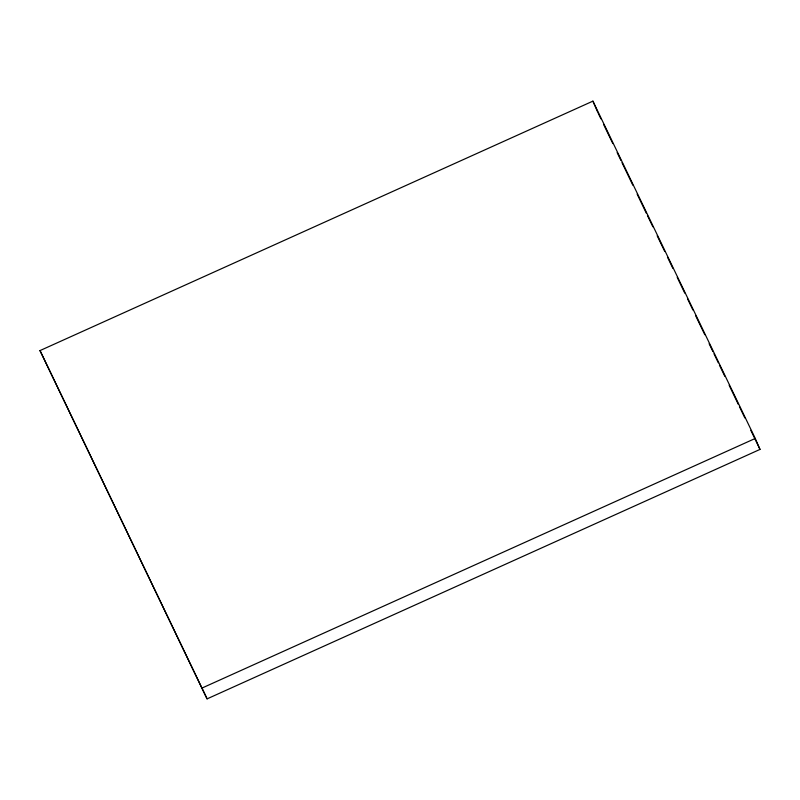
<?xml version="1.0" encoding="UTF-8"?>
<svg xmlns="http://www.w3.org/2000/svg" width="800" height="800" viewBox="0 0 800 800"><rect width="100%" height="100%" fill="white"/><g stroke="black" fill="none" stroke-linecap="round" stroke-linejoin="round"><path stroke-width="1.2" d="M40 350.59L592.91 101.13L755.26 438.45L760 449.41L207.09 698.87L40 350.59L207.09 698.87M202.34 687.91L755.26 438.45M598.2 113.21L600.91 118.84M603.61 124.46L612.81 143.57M617.14 152.57L620.93 160.44M622.01 162.69L632.83 185.18M637.16 194.17L646.36 213.29M647.44 215.53L652.85 226.78M657.18 235.77L664.76 251.52M667.47 257.14L672.88 268.38M677.21 277.38L684.78 293.12M687.49 298.74L692.9 309.98M695.6 315.61L704.8 334.72M709.13 343.72L712.92 351.59M714 353.84L718.33 362.83M719.41 365.08L724.83 376.32M729.16 385.32L738.35 404.43M739.44 406.68L744.85 417.93M750.8 430.3L760 449.41M592.91 101.13L597.66 112.09"/></g></svg>
